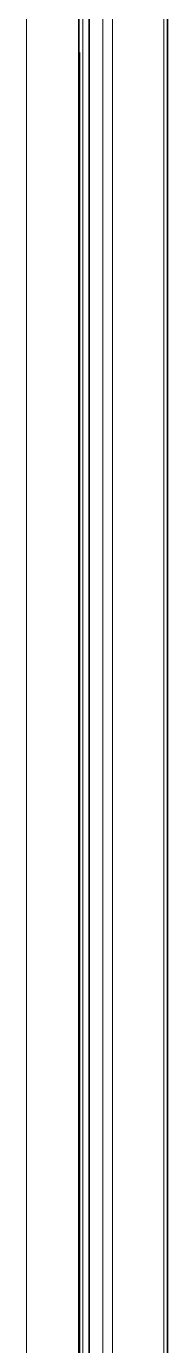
# Model space of a CAD drawing. Header units: inches. Extents: x -1096 to 3103, y -191 to 3207.
# Drawn here: x 1792 to 1797.4, y 1273.7 to 1324.1 of the extents above; entities that cross this region are included whole.
import ezdxf

# ---------------------------------------------------------------- set-up
doc = ezdxf.new("R2010")
doc.units = ezdxf.units.IN

msp = doc.modelspace()

# ---------------------------------------------------------------- linework, layer by layer
at = {"lineweight": 35}
for p, q in [((1793.964, 1895.141), (1793.964, 1263.141)), ((1794.364, 1364.29), (1794.364, 1252.753)), ((1797.364, 1252.977), (1797.364, 1349.812)), ((1793.964, 1323.141), (1794, 1323.141)), ((1794, 1323.141), (1794, 1321.141)), ((1794, 1321.141), (1794, 1265.141))]:
    msp.add_line(p, q, dxfattribs=at)
at = {"lineweight": 13}
for p, q in [((1791.964, 1636.623), (1791.964, 1263.141)), ((1794.889, 1364.281), (1794.889, 1252.808)), ((1795.252, 1364.281), (1795.252, 1252.808)), ((1794.119, 1350.567), (1794.119, 1251.72)), ((1797.218, 1252.977), (1797.218, 1349.812)), ((1794, 1321.141), (1793.964, 1321.141))]:
    msp.add_line(p, q, dxfattribs=at)

doc.saveas('drawing.dxf')
